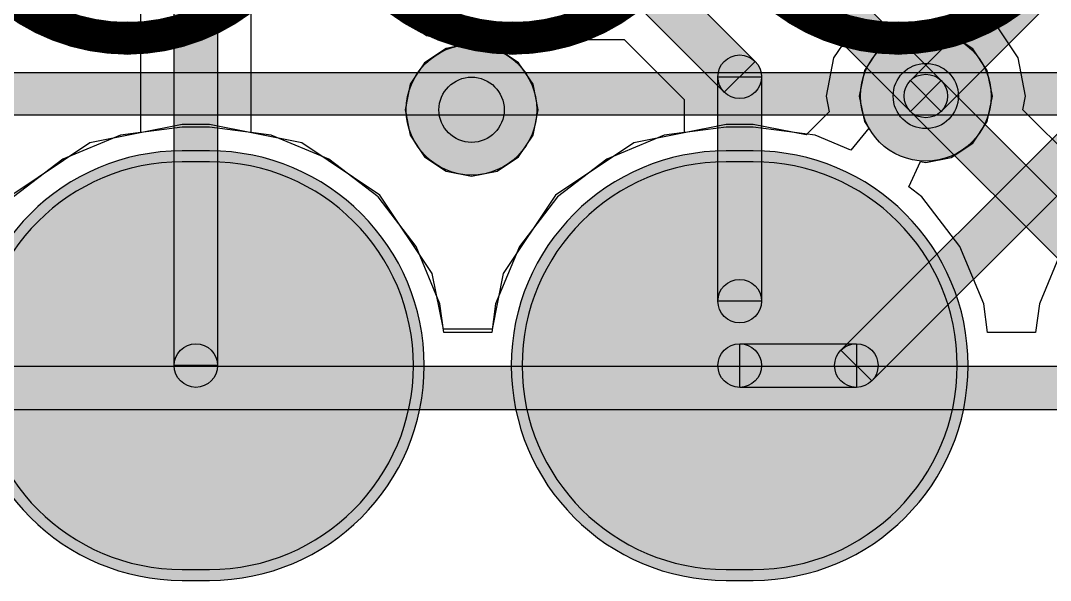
# Model space of a CAD drawing. Header units: millimetres. Extents: x -4 to 157, y -60 to 103.
# Drawn here: x 49.78 to 68.71, y -27.75 to -17.45 of the extents above; entities that cross this region are included whole.
import ezdxf

# ---------------------------------------------------------------- set-up
doc = ezdxf.new("R2010")
doc.units = ezdxf.units.MM
for name, color, linetype, true_color in [('BottomLayer', 5, 'Continuous', 0x0000ff), ('BottomOverlay', 7, 'Continuous', 0x999900), ('BottomSolder', 6, 'Continuous', 0xff00ff), ('KeepOutLayer', 6, 'Continuous', 0xff00ff), ('MidLayer1', 7, 'Continuous', 0x7f0000), ('MidLayer2', 7, 'Continuous', 0x3f7f00), ('MultiLayer', 7, 'Continuous', 0xc0c0c0), ('TopLayer', 1, 'Continuous', 0xff0000), ('TopOverlay', 2, 'Continuous', 0xffff00), ('TopSolder', 7, 'Continuous', 0x7f007f)]:
    doc.layers.add(name, color=color, linetype=linetype, true_color=true_color)

msp = doc.modelspace()

# ---------------------------------------------------------------- hatches: boundary and pattern name
at = {"layer": 'BottomLayer', "true_color": 0x0000ff}
h = msp.add_hatch(color=5, dxfattribs=at)
edge = h.paths.add_edge_path(flags=0)
edge.add_arc((66.422, -18.841), 1.2, 0, 360)
h = msp.add_hatch(color=5, dxfattribs=at)
edge = h.paths.add_edge_path(flags=0)
edge.add_arc((58.07, -19.094), 1.2, 0, 360)
h = msp.add_hatch(color=5, dxfattribs=at)
edge = h.paths.add_edge_path(flags=0)
edge.add_arc((66.422, -18.841), 0.4, 0, 360)
msp.add_hatch(color=5, dxfattribs=at).paths.add_polyline_path([(66.139, -19.123), (66.705, -18.558), (71.665, -23.517), (71.099, -24.083)], flags=0)
h = msp.add_hatch(color=5, dxfattribs=at)
edge = h.paths.add_edge_path(flags=0)
edge.add_arc((52.75, -23.8), 3.75, 90, 270)
edge.add_line((52.75, -27.55), (53.25, -27.55))
edge.add_arc((53.25, -23.8), 3.75, 270, 450)
edge.add_line((53.25, -20.05), (52.75, -20.05))
h = msp.add_hatch(color=5, dxfattribs=at)
edge = h.paths.add_edge_path(flags=0)
edge.add_arc((62.75, -23.8), 3.75, 90, 270)
edge.add_line((62.75, -27.55), (63.25, -27.55))
edge.add_arc((63.25, -23.8), 3.75, 270, 450)
edge.add_line((63.25, -20.05), (62.75, -20.05))
at = {"layer": 'BottomOverlay', "true_color": 0x999900}
h = msp.add_hatch(color=54, dxfattribs=at)
edge = h.paths.add_edge_path(flags=0)
edge.add_arc((51.74, -17.779), 0.3, 0, 360)
h = msp.add_hatch(color=54, dxfattribs=at)
edge = h.paths.add_edge_path(flags=0)
edge.add_arc((51.74, -17.779), 0.3, 0, 360)
h = msp.add_hatch(color=54, dxfattribs=at)
edge = h.paths.add_edge_path(flags=0)
edge.add_arc((58.827, -17.779), 0.3, 0, 360)
h = msp.add_hatch(color=54, dxfattribs=at)
edge = h.paths.add_edge_path(flags=0)
edge.add_arc((58.827, -17.779), 0.3, 0, 360)
h = msp.add_hatch(color=54, dxfattribs=at)
edge = h.paths.add_edge_path(flags=0)
edge.add_arc((65.913, -17.779), 0.3, 0, 360)
h = msp.add_hatch(color=54, dxfattribs=at)
edge = h.paths.add_edge_path(flags=0)
edge.add_arc((65.913, -17.779), 0.3, 0, 360)
at = {"layer": 'BottomSolder', "true_color": 0xff00ff}
h = msp.add_hatch(color=6, dxfattribs=at)
edge = h.paths.add_edge_path(flags=0)
edge.add_arc((52.75, -23.8), 3.95, 90, 270)
edge.add_line((52.75, -27.75), (53.25, -27.75))
edge.add_arc((53.25, -23.8), 3.95, 270, 450)
edge.add_line((53.25, -19.85), (52.75, -19.85))
h = msp.add_hatch(color=6, dxfattribs=at)
edge = h.paths.add_edge_path(flags=0)
edge.add_arc((62.75, -23.8), 3.95, 90, 270)
edge.add_line((62.75, -27.75), (63.25, -27.75))
edge.add_arc((63.25, -23.8), 3.95, 270, 450)
edge.add_line((63.25, -19.85), (62.75, -19.85))
at = {"layer": 'KeepOutLayer', "true_color": 0xff00ff}
msp.add_hatch(color=6, dxfattribs=at).paths.add_polyline_path([(33.63, -24.613), (33.63, -23.813), (112.37, -23.813), (112.37, -24.613)], flags=0)
at = {"layer": 'MidLayer1', "true_color": 0x7f0000}
h = msp.add_hatch(color=16, dxfattribs=at)
edge = h.paths.add_edge_path(flags=0)
edge.add_arc((58.07, -19.094), 1.2, 0, 360)
h = msp.add_hatch(color=16, dxfattribs=at)
edge = h.paths.add_edge_path(flags=0)
edge.add_arc((66.422, -18.841), 0.6, 0, 360)
h = msp.add_hatch(color=16, dxfattribs=at)
edge = h.paths.add_edge_path(flags=0)
edge.add_arc((52.75, -23.8), 3.75, 90, 270)
edge.add_line((52.75, -27.55), (53.25, -27.55))
edge.add_arc((53.25, -23.8), 3.75, 270, 450)
edge.add_line((53.25, -20.05), (52.75, -20.05))
h = msp.add_hatch(color=16, dxfattribs=at)
edge = h.paths.add_edge_path(flags=0)
edge.add_arc((62.75, -23.8), 3.75, 90, 270)
edge.add_line((62.75, -27.55), (63.25, -27.55))
edge.add_arc((63.25, -23.8), 3.75, 270, 450)
edge.add_line((63.25, -20.05), (62.75, -20.05))
at = {"layer": 'MidLayer2', "true_color": 0x3f7f00}
h = msp.add_hatch(color=76, dxfattribs=at)
edge = h.paths.add_edge_path(flags=0)
edge.add_arc((66.422, -18.841), 0.6, 0, 360)
h = msp.add_hatch(color=76, dxfattribs=at)
edge = h.paths.add_edge_path(flags=0)
edge.add_arc((58.07, -19.094), 0.6, 0, 360)
h = msp.add_hatch(color=76, dxfattribs=at)
edge = h.paths.add_edge_path(flags=0)
edge.add_arc((52.75, -23.8), 3.75, 90, 270)
edge.add_line((52.75, -27.55), (53.25, -27.55))
edge.add_arc((53.25, -23.8), 3.75, 270, 450)
edge.add_line((53.25, -20.05), (52.75, -20.05))
h = msp.add_hatch(color=76, dxfattribs=at)
edge = h.paths.add_edge_path(flags=0)
edge.add_arc((62.75, -23.8), 3.75, 90, 270)
edge.add_line((62.75, -27.55), (63.25, -27.55))
edge.add_arc((63.25, -23.8), 3.75, 270, 450)
edge.add_line((63.25, -20.05), (62.75, -20.05))
at = {"layer": 'MultiLayer', "true_color": 0xc0c0c0}
h = msp.add_hatch(color=9, dxfattribs=at)
edge = h.paths.add_edge_path(flags=0)
edge.add_arc((52.75, -23.8), 3.75, 90, 270)
edge.add_line((52.75, -27.55), (53.25, -27.55))
edge.add_arc((53.25, -23.8), 3.75, 270, 450)
edge.add_line((53.25, -20.05), (52.75, -20.05))
h = msp.add_hatch(color=9, dxfattribs=at)
edge = h.paths.add_edge_path(flags=0)
edge.add_arc((62.75, -23.8), 3.75, 90, 270)
edge.add_line((62.75, -27.55), (63.25, -27.55))
edge.add_arc((63.25, -23.8), 3.75, 270, 450)
edge.add_line((63.25, -20.05), (62.75, -20.05))
at = {"layer": 'TopLayer', "true_color": 0xff0000}
for points in [[(53.4, -23.8), (52.6, -23.8), (52.6, -14.52), (53.4, -14.52)], [(62.482, -15.466), (63.047, -14.9), (66.705, -18.558), (66.139, -19.123)], [(66.705, -19.123), (66.139, -18.558), (69.797, -14.9), (70.363, -15.466)], [(61.014, -17.066), (61.58, -16.5), (63.283, -18.203), (62.717, -18.769)], [(65.428, -24.083), (64.862, -23.517), (71.879, -16.5), (72.445, -17.066)], [(63.4, -22.613), (62.6, -22.613), (62.6, -18.486), (63.4, -18.486)], [(63, -24.2), (63, -23.4), (65.145, -23.4), (65.145, -24.2)]]:
    msp.add_hatch(color=1, dxfattribs=at).paths.add_polyline_path(points, flags=0)
h = msp.add_hatch(color=1, dxfattribs=at)
edge = h.paths.add_edge_path(flags=0)
edge.add_arc((66.422, -18.841), 1.2, 0, 360)
h = msp.add_hatch(color=1, dxfattribs=at)
edge = h.paths.add_edge_path(flags=0)
edge.add_arc((58.07, -19.094), 1.2, 0, 360)
h = msp.add_hatch(color=1, dxfattribs=at)
edge = h.paths.add_edge_path(flags=0)
edge.add_arc((63, -18.486), 0.4, 0, 360)
h = msp.add_hatch(color=1, dxfattribs=at)
edge = h.paths.add_edge_path(flags=0)
edge.add_arc((63, -18.486), 0.4, 0, 360)
h = msp.add_hatch(color=1, dxfattribs=at)
edge = h.paths.add_edge_path(flags=0)
edge.add_arc((66.422, -18.841), 0.4, 0, 360)
h = msp.add_hatch(color=1, dxfattribs=at)
edge = h.paths.add_edge_path(flags=0)
edge.add_arc((66.422, -18.841), 0.4, 0, 360)
h = msp.add_hatch(color=1, dxfattribs=at)
edge = h.paths.add_edge_path(flags=0)
edge.add_arc((52.75, -23.8), 3.75, 90, 270)
edge.add_line((52.75, -27.55), (53.25, -27.55))
edge.add_arc((53.25, -23.8), 3.75, 270, 450)
edge.add_line((53.25, -20.05), (52.75, -20.05))
h = msp.add_hatch(color=1, dxfattribs=at)
edge = h.paths.add_edge_path(flags=0)
edge.add_arc((62.75, -23.8), 3.75, 90, 270)
edge.add_line((62.75, -27.55), (63.25, -27.55))
edge.add_arc((63.25, -23.8), 3.75, 270, 450)
edge.add_line((63.25, -20.05), (62.75, -20.05))
h = msp.add_hatch(color=1, dxfattribs=at)
edge = h.paths.add_edge_path(flags=0)
edge.add_arc((63, -22.613), 0.4, 0, 360)
h = msp.add_hatch(color=1, dxfattribs=at)
edge = h.paths.add_edge_path(flags=0)
edge.add_arc((53, -23.8), 0.4, 0, 360)
h = msp.add_hatch(color=1, dxfattribs=at)
edge = h.paths.add_edge_path(flags=0)
edge.add_arc((63, -23.8), 0.4, 0, 360)
h = msp.add_hatch(color=1, dxfattribs=at)
edge = h.paths.add_edge_path(flags=0)
edge.add_arc((65.145, -23.8), 0.4, 0, 360)
h = msp.add_hatch(color=1, dxfattribs=at)
edge = h.paths.add_edge_path(flags=0)
edge.add_arc((65.145, -23.8), 0.4, 0, 360)
at = {"layer": 'TopOverlay', "true_color": 0xffff00}
msp.add_hatch(color=2, dxfattribs=at).paths.add_polyline_path([(48, -19.194), (48, -18.406), (98, -18.406), (98, -19.194)], flags=0)
at = {"layer": 'TopSolder', "true_color": 0x7f007f}
h = msp.add_hatch(color=216, dxfattribs=at)
edge = h.paths.add_edge_path(flags=0)
edge.add_arc((52.75, -23.8), 3.95, 90, 270)
edge.add_line((52.75, -27.75), (53.25, -27.75))
edge.add_arc((53.25, -23.8), 3.95, 270, 450)
edge.add_line((53.25, -19.85), (52.75, -19.85))
h = msp.add_hatch(color=216, dxfattribs=at)
edge = h.paths.add_edge_path(flags=0)
edge.add_arc((62.75, -23.8), 3.95, 90, 270)
edge.add_line((62.75, -27.75), (63.25, -27.75))
edge.add_arc((63.25, -23.8), 3.95, 270, 450)
edge.add_line((63.25, -19.85), (62.75, -19.85))

# ---------------------------------------------------------------- linework, layer by layer
at = {"layer": 'BottomLayer'}
for p, q in [((64.753, -17.236), (64.957, -17.627)), ((67.742, -17.491), (67.743, -17.428)), ((67.764, -17.608), (67.742, -17.491)), ((68.118, -18.138), (67.764, -17.608)), ((64.974, -17.768), (64.727, -18.138)), ((64.957, -17.627), (64.974, -17.768)), ((64.727, -18.138), (64.587, -18.841)), ((68.257, -18.841), (68.118, -18.138)), ((64.587, -18.841), (64.645, -19.132)), ((68.207, -19.095), (68.257, -18.841)), ((69.711, -20.599), (68.207, -19.095)), ((64.645, -19.132), (64.22, -19.558)), ((52.75, -19.365), (51.053, -19.702)), ((53.25, -19.365), (52.75, -19.365)), ((54.947, -19.702), (53.25, -19.365)), ((62.75, -19.365), (61.053, -19.702)), ((63.25, -19.365), (62.75, -19.365)), ((64.22, -19.558), (63.25, -19.365)), ((51.053, -19.702), (49.614, -20.664)), ((56.386, -20.664), (54.947, -19.702)), ((61.053, -19.702), (59.614, -20.664)), ((57.348, -22.103), (56.386, -20.664)), ((59.614, -20.664), (58.652, -22.103)), ((57.552, -23.13), (57.348, -22.103)), ((58.652, -22.103), (58.448, -23.13)), ((58.448, -23.13), (57.552, -23.13))]:
    msp.add_line(p, q, dxfattribs=at)
at = {"layer": 'BottomLayer', "color": 5, "true_color": 0x0000ff}
for p, q in [((66.139, -19.123), (66.705, -18.558)), ((66.705, -18.558), (71.665, -23.517)), ((71.099, -24.083), (66.139, -19.123)), ((53.25, -20.05), (52.75, -20.05)), ((63.25, -20.05), (62.75, -20.05)), ((52.75, -27.55), (53.25, -27.55)), ((62.75, -27.55), (63.25, -27.55))]:
    msp.add_line(p, q, dxfattribs=at)
for centre in [(66.422, -18.841), (58.07, -19.094)]:
    msp.add_circle(centre, 1.2, dxfattribs=at)
at = {"layer": 'BottomLayer'}
msp.add_circle((66.422, -18.841), 0.4, dxfattribs=at)
at = {"layer": 'BottomLayer', "color": 5, "true_color": 0x0000ff}
for centre, start, end in [((52.75, -23.8), 90, 270), ((53.25, -23.8), 270, 90), ((62.75, -23.8), 90, 270), ((63.25, -23.8), 270, 90)]:
    msp.add_arc(centre, 3.75, start, end, dxfattribs=at)
at = {"layer": 'BottomOverlay'}
for points in [[(51.74, -17.779, 0.6, 0.6, -0.414214), (48.24, -14.279, 0.6, 0.6, 0)], [(55.24, -14.279, 0.6, 0.6, -0.414214), (51.74, -17.779, 0.6, 0.6, 0)], [(58.827, -17.779, 0.6, 0.6, -0.414214), (55.327, -14.279, 0.6, 0.6, 0)], [(62.327, -14.279, 0.6, 0.6, -0.414214), (58.827, -17.779, 0.6, 0.6, 0)], [(65.913, -17.779, 0.6, 0.6, -0.414214), (62.413, -14.279, 0.6, 0.6, 0)], [(69.413, -14.279, 0.6, 0.6, -0.414214), (65.913, -17.779, 0.6, 0.6, 0)]]:
    msp.add_lwpolyline(points, format="xyseb", dxfattribs=at)
for centre in [(51.74, -17.779), (51.74, -17.779), (58.827, -17.779), (58.827, -17.779), (65.913, -17.779), (65.913, -17.779)]:
    msp.add_circle(centre, 0.3, dxfattribs=at)
at = {"layer": 'BottomSolder', "color": 6, "true_color": 0xff00ff}
for p, q in [((53.25, -19.85), (52.75, -19.85)), ((63.25, -19.85), (62.75, -19.85)), ((52.75, -27.75), (53.25, -27.75)), ((62.75, -27.75), (63.25, -27.75))]:
    msp.add_line(p, q, dxfattribs=at)
for centre, start, end in [((52.75, -23.8), 90, 270), ((53.25, -23.8), 270, 90), ((62.75, -23.8), 90, 270), ((63.25, -23.8), 270, 90)]:
    msp.add_arc(centre, 3.95, start, end, dxfattribs=at)
at = {"layer": 'KeepOutLayer', "color": 6, "true_color": 0xff00ff}
for p, q in [((33.63, -23.813), (112.37, -23.813)), ((112.37, -24.613), (33.63, -24.613))]:
    msp.add_line(p, q, dxfattribs=at)
at = {"layer": 'MidLayer1'}
for p, q in [((65.954, -17.71), (65.557, -17.975)), ((66.422, -17.617), (65.954, -17.71)), ((66.89, -17.71), (66.422, -17.617)), ((67.287, -17.975), (66.89, -17.71)), ((65.557, -17.975), (65.292, -18.372)), ((67.553, -18.372), (67.287, -17.975)), ((65.292, -18.372), (65.199, -18.841)), ((67.646, -18.841), (67.553, -18.372)), ((65.199, -18.841), (65.292, -19.309)), ((67.553, -19.309), (67.646, -18.841)), ((65.292, -19.309), (65.373, -19.43)), ((67.287, -19.706), (67.553, -19.309)), ((52.75, -19.412), (51.614, -19.562)), ((53.25, -19.412), (52.75, -19.412)), ((54.386, -19.562), (53.25, -19.412)), ((62.75, -19.412), (61.614, -19.562)), ((63.25, -19.412), (62.75, -19.412)), ((64.386, -19.562), (63.25, -19.412)), ((65.373, -19.43), (65.041, -19.834)), ((51.614, -19.562), (50.556, -20)), ((55.444, -20), (54.386, -19.562)), ((61.614, -19.562), (60.556, -20)), ((65.041, -19.834), (64.386, -19.562)), ((66.89, -19.971), (67.287, -19.706)), ((50.556, -20), (49.648, -20.698)), ((56.352, -20.698), (55.444, -20)), ((60.556, -20), (59.648, -20.698)), ((66.11, -20.512), (66.322, -20.044)), ((66.322, -20.044), (66.422, -20.064)), ((66.422, -20.064), (66.89, -19.971)), ((66.352, -20.698), (66.11, -20.512)), ((57.05, -21.606), (56.352, -20.698)), ((59.648, -20.698), (58.95, -21.606)), ((67.05, -21.606), (66.352, -20.698)), ((57.488, -22.664), (57.05, -21.606)), ((58.95, -21.606), (58.512, -22.664)), ((67.488, -22.664), (67.05, -21.606)), ((68.95, -21.606), (68.512, -22.664)), ((57.558, -23.193), (57.488, -22.664)), ((58.512, -22.664), (58.442, -23.193)), ((67.558, -23.193), (67.488, -22.664)), ((68.512, -22.664), (68.442, -23.193)), ((58.442, -23.193), (57.558, -23.193)), ((68.442, -23.193), (67.558, -23.193))]:
    msp.add_line(p, q, dxfattribs=at)
at = {"layer": 'MidLayer1', "color": 16, "true_color": 0x7f0000}
for p, q in [((53.25, -20.05), (52.75, -20.05)), ((63.25, -20.05), (62.75, -20.05)), ((52.75, -27.55), (53.25, -27.55)), ((62.75, -27.55), (63.25, -27.55))]:
    msp.add_line(p, q, dxfattribs=at)
for centre, radius in [((58.07, -19.094), 1.2), ((66.422, -18.841), 0.6)]:
    msp.add_circle(centre, radius, dxfattribs=at)
for centre, start, end in [((52.75, -23.8), 90, 270), ((53.25, -23.8), 270, 90), ((62.75, -23.8), 90, 270), ((63.25, -23.8), 270, 90)]:
    msp.add_arc(centre, 3.75, start, end, dxfattribs=at)
at = {"layer": 'MidLayer2'}
for p, q in [((65.954, -17.71), (65.557, -17.975)), ((66.422, -17.617), (65.954, -17.71)), ((66.89, -17.71), (66.422, -17.617)), ((67.287, -17.975), (66.89, -17.71)), ((57.601, -17.964), (57.204, -18.229)), ((58.07, -17.871), (57.601, -17.964)), ((58.538, -17.964), (58.07, -17.871)), ((58.935, -18.229), (58.538, -17.964)), ((65.557, -17.975), (65.292, -18.372)), ((67.553, -18.372), (67.287, -17.975)), ((57.204, -18.229), (56.939, -18.626)), ((59.2, -18.626), (58.935, -18.229)), ((65.292, -18.372), (65.199, -18.841)), ((67.646, -18.841), (67.553, -18.372)), ((56.939, -18.626), (56.846, -19.094)), ((59.293, -19.094), (59.2, -18.626)), ((65.199, -18.841), (65.292, -19.309)), ((67.553, -19.309), (67.646, -18.841)), ((56.846, -19.094), (56.939, -19.563)), ((59.2, -19.563), (59.293, -19.094)), ((65.292, -19.309), (65.373, -19.43)), ((67.287, -19.706), (67.553, -19.309)), ((52.75, -19.412), (51.614, -19.562)), ((53.25, -19.412), (52.75, -19.412)), ((54.386, -19.562), (53.25, -19.412)), ((62.75, -19.412), (61.614, -19.562)), ((63.25, -19.412), (62.75, -19.412)), ((64.386, -19.562), (63.25, -19.412)), ((65.373, -19.43), (65.041, -19.834)), ((51.614, -19.562), (50.556, -20)), ((55.444, -20), (54.386, -19.562)), ((56.939, -19.563), (57.204, -19.96)), ((58.935, -19.96), (59.2, -19.563)), ((61.614, -19.562), (60.556, -20)), ((65.041, -19.834), (64.386, -19.562)), ((66.89, -19.971), (67.287, -19.706)), ((50.556, -20), (49.648, -20.698)), ((56.352, -20.698), (55.444, -20)), ((57.204, -19.96), (57.601, -20.225)), ((58.538, -20.225), (58.935, -19.96)), ((60.556, -20), (59.648, -20.698)), ((66.11, -20.512), (66.322, -20.044)), ((66.322, -20.044), (66.422, -20.064)), ((66.422, -20.064), (66.89, -19.971)), ((57.601, -20.225), (58.07, -20.318)), ((58.07, -20.318), (58.538, -20.225)), ((66.352, -20.698), (66.11, -20.512)), ((57.05, -21.606), (56.352, -20.698)), ((59.648, -20.698), (58.95, -21.606)), ((67.05, -21.606), (66.352, -20.698)), ((57.488, -22.664), (57.05, -21.606)), ((58.95, -21.606), (58.512, -22.664)), ((67.488, -22.664), (67.05, -21.606)), ((68.95, -21.606), (68.512, -22.664)), ((57.558, -23.193), (57.488, -22.664)), ((58.512, -22.664), (58.442, -23.193)), ((67.558, -23.193), (67.488, -22.664)), ((68.512, -22.664), (68.442, -23.193)), ((58.442, -23.193), (57.558, -23.193)), ((68.442, -23.193), (67.558, -23.193))]:
    msp.add_line(p, q, dxfattribs=at)
at = {"layer": 'MidLayer2', "color": 76, "true_color": 0x3f7f00}
for p, q in [((53.25, -20.05), (52.75, -20.05)), ((63.25, -20.05), (62.75, -20.05)), ((52.75, -27.55), (53.25, -27.55)), ((62.75, -27.55), (63.25, -27.55))]:
    msp.add_line(p, q, dxfattribs=at)
for centre in [(66.422, -18.841), (58.07, -19.094)]:
    msp.add_circle(centre, 0.6, dxfattribs=at)
for centre, start, end in [((52.75, -23.8), 90, 270), ((53.25, -23.8), 270, 90), ((62.75, -23.8), 90, 270), ((63.25, -23.8), 270, 90)]:
    msp.add_arc(centre, 3.75, start, end, dxfattribs=at)
at = {"layer": 'MultiLayer', "color": 9, "true_color": 0xc0c0c0}
for p, q in [((53.25, -20.05), (52.75, -20.05)), ((63.25, -20.05), (62.75, -20.05)), ((52.75, -27.55), (53.25, -27.55)), ((62.75, -27.55), (63.25, -27.55))]:
    msp.add_line(p, q, dxfattribs=at)
for centre, start, end in [((52.75, -23.8), 90, 270), ((53.25, -23.8), 270, 90), ((62.75, -23.8), 90, 270), ((63.25, -23.8), 270, 90)]:
    msp.add_arc(centre, 3.75, start, end, dxfattribs=at)
at = {"layer": 'TopLayer', "color": 1, "true_color": 0xff0000}
for p, q in [((52.6, -23.8), (52.6, -14.52)), ((53.4, -14.52), (53.4, -23.8)), ((63.047, -14.9), (66.705, -18.558)), ((66.139, -18.558), (69.797, -14.9)), ((66.139, -19.123), (62.482, -15.466)), ((70.363, -15.466), (66.705, -19.123)), ((61.58, -16.5), (63.283, -18.203)), ((64.862, -23.517), (71.879, -16.5)), ((62.717, -18.769), (61.014, -17.066)), ((72.445, -17.066), (65.428, -24.083)), ((63.283, -18.203), (62.717, -18.769)), ((62.6, -22.613), (62.6, -18.486)), ((62.6, -18.486), (63.4, -18.486)), ((63.4, -18.486), (63.4, -22.613)), ((66.705, -18.558), (66.139, -19.123)), ((66.705, -19.123), (66.139, -18.558)), ((53.25, -20.05), (52.75, -20.05)), ((63.25, -20.05), (62.75, -20.05)), ((63.4, -22.613), (62.6, -22.613)), ((63, -24.2), (63, -23.4)), ((63, -23.4), (65.145, -23.4)), ((65.145, -23.4), (65.145, -24.2)), ((65.428, -24.083), (64.862, -23.517)), ((53.4, -23.8), (52.6, -23.8)), ((65.145, -24.2), (63, -24.2)), ((52.75, -27.55), (53.25, -27.55)), ((62.75, -27.55), (63.25, -27.55))]:
    msp.add_line(p, q, dxfattribs=at)
at = {"layer": 'TopLayer'}
for p, q in [((51.98, -14.943), (51.98, -19.514)), ((54.482, -15.076), (56.909, -17.504)), ((54.02, -19.514), (54.02, -15.268)), ((56.909, -17.504), (57.24, -17.725)), ((57.24, -17.725), (57.63, -17.802)), ((57.63, -17.802), (60.874, -17.802)), ((60.874, -17.802), (61.98, -18.908)), ((61.98, -18.908), (61.98, -19.514)), ((51.614, -19.562), (50.556, -20)), ((51.98, -19.514), (51.614, -19.562)), ((54.386, -19.562), (54.02, -19.514)), ((55.444, -20), (54.386, -19.562)), ((61.614, -19.562), (60.556, -20)), ((61.98, -19.514), (61.614, -19.562)), ((50.556, -20), (49.648, -20.698)), ((56.352, -20.698), (55.444, -20)), ((60.556, -20), (59.648, -20.698)), ((57.05, -21.606), (56.352, -20.698)), ((59.648, -20.698), (58.95, -21.606)), ((57.488, -22.664), (57.05, -21.606)), ((58.95, -21.606), (58.512, -22.664)), ((57.558, -23.193), (57.488, -22.664)), ((58.512, -22.664), (58.442, -23.193)), ((58.442, -23.193), (57.558, -23.193))]:
    msp.add_line(p, q, dxfattribs=at)
at = {"layer": 'TopLayer', "color": 1, "true_color": 0xff0000}
for centre in [(66.422, -18.841), (58.07, -19.094)]:
    msp.add_circle(centre, 1.2, dxfattribs=at)
at = {"layer": 'TopLayer'}
for centre in [(63, -18.486), (63, -18.486), (66.422, -18.841), (66.422, -18.841), (63, -22.613), (53, -23.8), (63, -23.8), (65.145, -23.8), (65.145, -23.8)]:
    msp.add_circle(centre, 0.4, dxfattribs=at)
at = {"layer": 'TopLayer', "color": 1, "true_color": 0xff0000}
for centre, start, end in [((52.75, -23.8), 90, 270), ((53.25, -23.8), 270, 90), ((62.75, -23.8), 90, 270), ((63.25, -23.8), 270, 90)]:
    msp.add_arc(centre, 3.75, start, end, dxfattribs=at)
at = {"layer": 'TopOverlay', "color": 2, "true_color": 0xffff00}
for p, q in [((48, -18.406), (98, -18.406)), ((98, -19.194), (48, -19.194))]:
    msp.add_line(p, q, dxfattribs=at)
at = {"layer": 'TopSolder', "color": 216, "true_color": 0x7f007f}
for p, q in [((53.25, -19.85), (52.75, -19.85)), ((63.25, -19.85), (62.75, -19.85)), ((52.75, -27.75), (53.25, -27.75)), ((62.75, -27.75), (63.25, -27.75))]:
    msp.add_line(p, q, dxfattribs=at)
for centre, start, end in [((52.75, -23.8), 90, 270), ((53.25, -23.8), 270, 90), ((62.75, -23.8), 90, 270), ((63.25, -23.8), 270, 90)]:
    msp.add_arc(centre, 3.95, start, end, dxfattribs=at)

doc.saveas('drawing.dxf')
